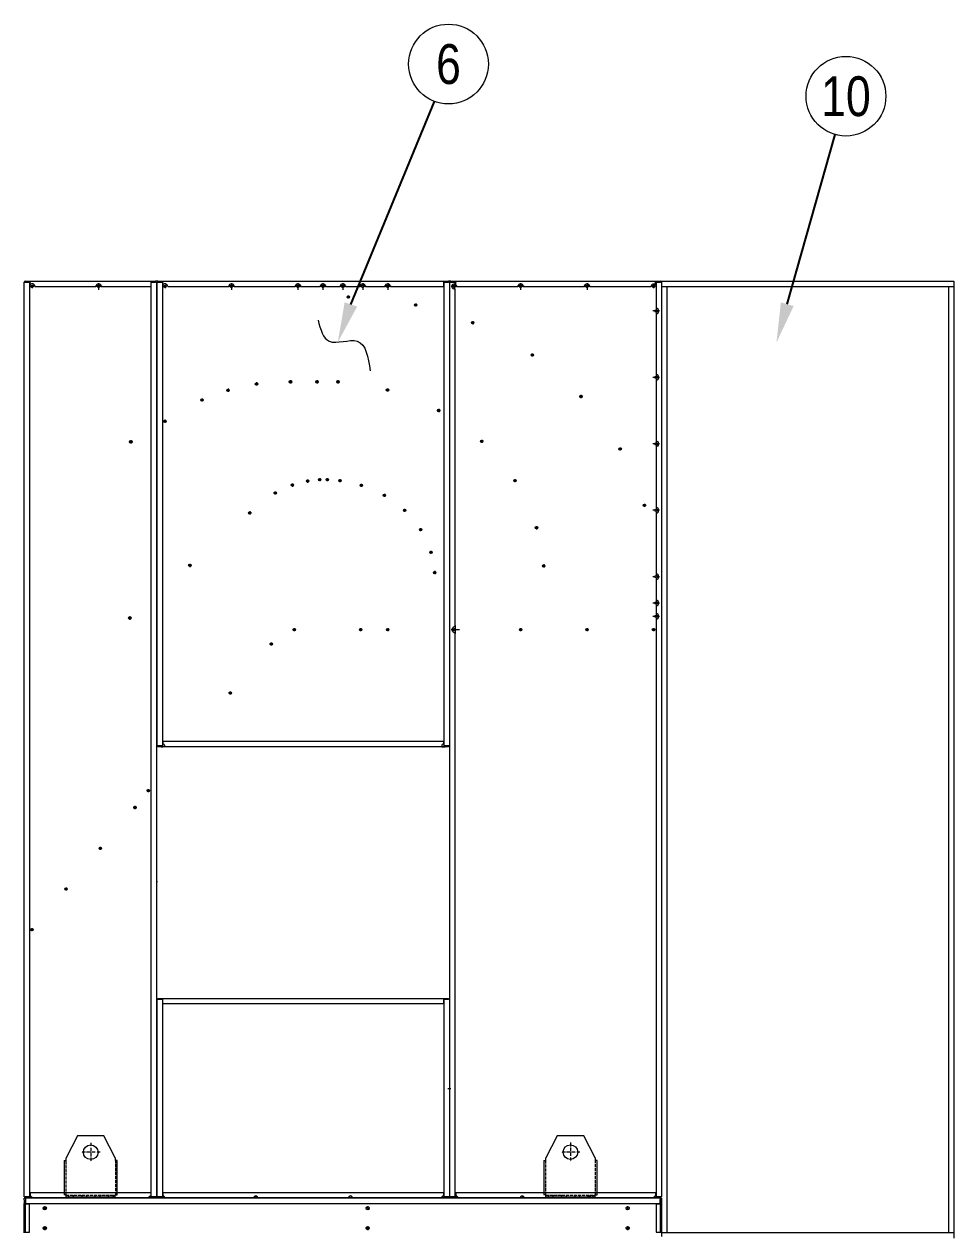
# Model space of a CAD drawing. Header units: millimetres. Extents: x -662642 to 33419, y -141169 to 23423.
# Drawn here: x 15105 to 18603, y 9129 to 13675 of the extents above; entities that cross this region are included whole.
import ezdxf
from ezdxf.enums import TextEntityAlignment as Align

# ---------------------------------------------------------------- set-up
doc = ezdxf.new("R2010")
doc.units = ezdxf.units.MM
doc.linetypes.add('DASHDOT', pattern=[18.5, 12, -3, 0.5, -3])
doc.linetypes.add('DASHED', pattern=[15, 12, -3])
doc.layers.add('냉각탑_dim', color=1, linetype='Continuous')
doc.layers.add('냉각탑_text', color=3, linetype='Continuous')
doc.styles.get("Standard").update_dxf_attribs({"font": 'arial.ttf'})

# ---------------------------------------------------------------- blocks, each defined once
blk = doc.blocks.new('457536')
at = {"color": 7, "lineweight": 5}
for p, q in [((114592.520962, 89152.297332), (114550.020962, 89069.297332)), ((114692.520962, 89152.297332), (114592.520962, 89152.297332)), ((114735.020962, 89069.297332), (114692.520962, 89152.297332)), ((114542.520962, 89059.297332), (114542.520962, 88929.797332)), ((114742.520962, 88929.797332), (114742.520962, 89059.297332)), ((114550.020962, 88922.297332), (114735.020962, 88922.297332))]:
    blk.add_line(p, q, dxfattribs=at)
at = {"color": 7, "linetype": 'DASHDOT', "lineweight": 5}
for p, q in [((114642.520962, 89126.047332), (114642.520962, 89054.547332)), ((114678.270962, 89090.297332), (114606.770962, 89090.297332))]:
    blk.add_line(p, q, dxfattribs=at)
at = {"color": 7, "lineweight": 5, "ltscale": 0.09375}
for p, q in [((114542.520962, 89059.297332), (114550.020962, 89059.297332)), ((114742.520962, 89059.297332), (114735.020962, 89059.297332)), ((114550.020962, 88929.797332), (114542.520962, 88929.797332)), ((114550.020962, 88922.297332), (114550.020962, 88929.797332)), ((114735.020962, 88929.797332), (114742.520962, 88929.797332)), ((114735.020962, 88922.297332), (114735.020962, 88929.797332))]:
    blk.add_line(p, q, dxfattribs=at)
at = {"color": 7, "linetype": 'DASHED', "lineweight": 5}
for p, q in [((114548.520962, 89059.297332), (114548.520962, 88929.797332)), ((114736.520962, 88929.797332), (114736.520962, 89059.297332)), ((114550.020962, 88928.297332), (114735.020962, 88928.297332))]:
    blk.add_line(p, q, dxfattribs=at)
at = {"color": 7, "lineweight": 5, "ltscale": 0.125}
for p, q in [((114550.020962, 89059.297332), (114550.020962, 89069.297332)), ((114735.020962, 89069.297332), (114735.020962, 89059.297332))]:
    blk.add_line(p, q, dxfattribs=at)
at = {"color": 7, "linetype": 'DASHED', "lineweight": 5, "ltscale": 0.075}
for p, q in [((114558.520962, 88928.297332), (114558.520962, 88922.297332)), ((114576.520962, 88928.297332), (114576.520962, 88922.297332)), ((114608.520962, 88928.297332), (114608.520962, 88922.297332)), ((114626.520962, 88928.297332), (114626.520962, 88922.297332)), ((114658.520962, 88928.297332), (114658.520962, 88922.297332)), ((114676.520962, 88928.297332), (114676.520962, 88922.297332)), ((114708.520962, 88928.297332), (114708.520962, 88922.297332)), ((114726.520962, 88928.297332), (114726.520962, 88922.297332))]:
    blk.add_line(p, q, dxfattribs=at)
at = {"color": 7, "lineweight": 5}
blk.add_circle((114642.520962, 89090.297332), 27.5, dxfattribs=at)
blk = doc.blocks.new('1')
at = {"color": 7, "lineweight": 20, "ltscale": 0.0875}
for p, q in [((15104.6, 12705), (15108.1, 12705)), ((15126.6, 12708.5), (15126.6, 12705)), ((15580.6, 12708.5), (15580.6, 12705)), ((15602.6, 12705), (15599.1, 12705)), ((15604.6, 12705), (15608.1, 12705)), ((15626.6, 12708.5), (15626.6, 12705)), ((16682.6, 12708.5), (16682.6, 12705)), ((16704.6, 12705), (16701.1, 12705)), ((16706.6, 12705), (16710.1, 12705)), ((16728.6, 12708.5), (16728.6, 12705)), ((17480.6, 12708.5), (17480.6, 12705)), ((17502.6, 12705), (17499.1, 12705)), ((15604.6, 10960), (15608.1, 10960)), ((16704.6, 10960), (16701.1, 10960)), ((15604.6, 10007), (15608.1, 10007)), ((15626.6, 10010.5), (15626.6, 10007)), ((16682.6, 10010.5), (16682.6, 10007)), ((16704.6, 10007), (16701.1, 10007)), ((15104.6, 9264), (15108.1, 9264)), ((15602.6, 9264), (15599.1, 9264)), ((15604.6, 9264), (15608.1, 9264)), ((16704.6, 9264), (16701.1, 9264)), ((16706.6, 9264), (16710.1, 9264)), ((17502.6, 9264), (17499.1, 9264))]:
    blk.add_line(p, q, dxfattribs=at)
at = {"color": 7, "lineweight": 20}
for p, q in [((15104.6, 9264), (15104.6, 12705)), ((15124.6, 12705), (15124.6, 9264)), ((15126.6, 12708.5), (15580.6, 12708.5)), ((15144.6, 12688.5), (15374.6, 12688.5)), ((15394.6, 12688.5), (15580.6, 12688.5)), ((15582.6, 9264), (15582.6, 12705)), ((15602.6, 12705), (15602.6, 9264)), ((15604.6, 10960), (15604.6, 12705)), ((15624.6, 12705), (15624.6, 10960)), ((15626.6, 12708.5), (16682.6, 12708.5)), ((15644.6, 12688.5), (15874.6, 12688.5)), ((15894.6, 12688.5), (16124.6, 12688.5)), ((16144.6, 12688.5), (16218.6, 12688.5)), ((16238.6, 12688.5), (16293.6, 12688.5)), ((16313.6, 12688.5), (16368.6, 12688.5)), ((16388.6, 12688.5), (16462.6, 12688.5)), ((16482.6, 12688.5), (16682.6, 12688.5)), ((16684.6, 10960), (16684.6, 12705)), ((16704.6, 12705), (16704.6, 10960)), ((16706.6, 9264), (16706.6, 12705)), ((16728.6, 12708.5), (17480.6, 12708.5)), ((16731.6, 12688.5), (16962.6, 12688.5)), ((16982.6, 12688.5), (17212.6, 12688.5)), ((17232.6, 12688.5), (17463.6, 12688.5)), ((17482.6, 12705), (17482.6, 12606.5)), ((17502.6, 12705), (17502.6, 9264)), ((17522.6, 12688.5), (17522.6, 9128.5)), ((16726.6, 11409.5), (16726.6, 12680.5)), ((17482.6, 12586.5), (17482.6, 12356.5)), ((17482.6, 12336.5), (17482.6, 12106.5)), ((17482.6, 12086.5), (17482.6, 11856.5)), ((17482.6, 11836.5), (17482.6, 11606.5)), ((17482.6, 11586.5), (17482.6, 11507.5)), ((17482.6, 11487.5), (17482.6, 11457.5)), ((17482.6, 11437.5), (17482.6, 9264)), ((16726.6, 9264), (16726.6, 11385.5)), ((16684.6, 10976.5), (15626.6, 10976.5)), ((16688.8, 10956.5), (15632.8, 10956.5)), ((15604.6, 9264), (15604.6, 10007)), ((15624.6, 10007), (15624.6, 9264)), ((15626.6, 10010.5), (16682.6, 10010.5)), ((16684.6, 9264), (16684.6, 10007)), ((16704.6, 10007), (16704.6, 9264)), ((16682.6, 9990.5), (15626.6, 9990.5)), ((15126.6, 9280.5), (15580.6, 9280.5)), ((15626.6, 9280.5), (16682.6, 9280.5)), ((16728.6, 9280.5), (17480.6, 9280.5)), ((15104.6, 9238.5), (17502.6, 9238.5)), ((15104.6, 9130.5), (15104.6, 9236.5)), ((15107.8, 9236.5), (15107.8, 9130.5)), ((17497.9, 9258.5), (15109.3, 9258.5)), ((15109.3, 9238.5), (17497.9, 9238.5)), ((15124.6, 9130.5), (15124.6, 9236.5)), ((15573.6, 9260.5), (15133.6, 9260.5)), ((16294.6, 9260.1), (15144.6, 9260.1)), ((15969.6, 9260.5), (15633.6, 9260.5)), ((16325.6, 9260.5), (15983.6, 9260.5)), ((17462.6, 9260.1), (16312.6, 9260.1)), ((16675.6, 9260.5), (16339.6, 9260.5)), ((16971.6, 9260.5), (16735.6, 9260.5)), ((17223.6, 9260.5), (16985.6, 9260.5)), ((17473.6, 9260.5), (17237.6, 9260.5)), ((17482.6, 9236.5), (17482.6, 9130.5)), ((17499.4, 9130.5), (17499.4, 9236.5)), ((17502.6, 9236.5), (17502.6, 9130.5)), ((17502.6, 9130.5), (17502.6, 9236.5))]:
    blk.add_line(p, q, dxfattribs=at)
at = {"color": 7, "lineweight": 20, "ltscale": 0.4625}
for p, q in [((15108.1, 12708.5), (15126.6, 12708.5)), ((15126.6, 12706.5), (15108.1, 12706.5)), ((15580.6, 12708.5), (15599.1, 12708.5)), ((15599.1, 12706.5), (15580.6, 12706.5)), ((15608.1, 12708.5), (15626.6, 12708.5)), ((15626.6, 12706.5), (15608.1, 12706.5)), ((16682.6, 12708.5), (16701.1, 12708.5)), ((16701.1, 12706.5), (16682.6, 12706.5)), ((16710.1, 12708.5), (16728.6, 12708.5)), ((16728.6, 12706.5), (16710.1, 12706.5)), ((17480.6, 12708.5), (17499.1, 12708.5)), ((17499.1, 12706.5), (17480.6, 12706.5)), ((15608.1, 10010.5), (15626.6, 10010.5)), ((15626.6, 10008.5), (15608.1, 10008.5)), ((16682.6, 10010.5), (16701.1, 10010.5)), ((16701.1, 10008.5), (16682.6, 10008.5))]:
    blk.add_line(p, q, dxfattribs=at)
at = {"color": 7, "lineweight": 20, "ltscale": 0.05}
for p, q in [((15108.1, 12708.5), (15108.1, 12706.5)), ((15599.1, 12708.5), (15599.1, 12706.5)), ((15608.1, 12708.5), (15608.1, 12706.5)), ((16701.1, 12708.5), (16701.1, 12706.5)), ((16710.1, 12708.5), (16710.1, 12706.5)), ((17499.1, 12708.5), (17499.1, 12706.5)), ((15604.6, 12668.5), (15602.6, 12668.5)), ((15604.6, 12668.5), (15602.6, 12668.5)), ((16706.6, 12668.5), (16704.6, 12668.5)), ((16706.6, 12668.5), (16704.6, 12668.5)), ((16704.6, 11450.5), (16706.6, 11450.5)), ((16706.6, 11422.5), (16704.6, 11422.5)), ((16706.6, 11420.5), (16704.6, 11420.5)), ((16706.6, 11418.5), (16704.6, 11418.5)), ((16706.6, 11376.5), (16704.6, 11376.5)), ((16704.6, 11298.9), (16706.6, 11298.9)), ((16704.6, 11296.9), (16706.6, 11296.9)), ((16706.6, 11294.9), (16704.6, 11294.9)), ((16706.6, 11293.3), (16704.6, 11293.3)), ((15608.1, 10956.5), (15608.1, 10958.5)), ((15620.4, 10956.5), (15620.4, 10958.5)), ((15632.8, 10956.5), (15632.8, 10958.5)), ((16676.4, 10956.5), (16676.4, 10958.5)), ((16688.8, 10956.5), (16688.8, 10958.5)), ((16701.1, 10956.5), (16701.1, 10958.5)), ((15608.1, 10010.5), (15608.1, 10008.5)), ((16701.1, 10010.5), (16701.1, 10008.5)), ((15604.6, 9585.5), (15602.6, 9585.5)), ((15604.6, 9585.5), (15602.6, 9585.5)), ((15602.6, 9565.5), (15604.6, 9565.5)), ((15602.6, 9565.1), (15604.6, 9565.1)), ((16706.6, 9585.5), (16704.6, 9585.5)), ((16706.6, 9585.5), (16704.6, 9585.5)), ((16704.6, 9565.5), (16706.6, 9565.5)), ((16704.6, 9565.5), (16706.6, 9565.5)), ((16704.6, 9565.1), (16706.6, 9565.1)), ((15604.6, 9455.5), (15602.6, 9455.5)), ((15604.6, 9455.5), (15602.6, 9455.5)), ((15604.6, 9455.1), (15602.6, 9455.1)), ((15602.6, 9435.1), (15604.6, 9435.1)), ((16706.6, 9455.5), (16704.6, 9455.5)), ((16706.6, 9455.5), (16704.6, 9455.5)), ((16706.6, 9455.1), (16704.6, 9455.1)), ((16704.6, 9435.1), (16706.6, 9435.1)), ((15104.6, 9236.5), (15104.6, 9238.5)), ((15107.8, 9236.5), (15107.8, 9238.5)), ((15107.8, 9236.5), (15107.8, 9238.5)), ((15108.1, 9260.5), (15108.1, 9262.5)), ((15119.6, 9260.5), (15119.6, 9262.5)), ((15587.6, 9260.5), (15587.6, 9262.5)), ((15599.1, 9260.5), (15599.1, 9262.5)), ((15608.1, 9260.5), (15608.1, 9262.5)), ((15619.6, 9260.5), (15619.6, 9262.5)), ((16689.6, 9260.5), (16689.6, 9262.5)), ((16701.1, 9260.5), (16701.1, 9262.5)), ((16710.1, 9260.5), (16710.1, 9262.5)), ((16721.6, 9260.5), (16721.6, 9262.5)), ((17487.6, 9260.5), (17487.6, 9262.5)), ((17499.1, 9260.5), (17499.1, 9262.5)), ((17499.4, 9238.5), (17499.4, 9236.5)), ((17502.6, 9236.5), (17502.6, 9238.5)), ((15104.6, 9128.5), (15104.6, 9130.5)), ((15107.8, 9128.5), (15107.8, 9130.5)), ((15107.8, 9128.5), (15107.8, 9130.5)), ((17499.4, 9130.5), (17499.4, 9128.5)), ((17502.6, 9128.5), (17502.6, 9130.5))]:
    blk.add_line(p, q, dxfattribs=at)
at = {"color": 7, "lineweight": 20, "ltscale": 0.0375}
for p, q in [((15108.1, 12706.5), (15108.1, 12705)), ((15599.1, 12706.5), (15599.1, 12705)), ((15608.1, 12705), (15608.1, 12706.5)), ((16701.1, 12705), (16701.1, 12706.5)), ((16710.1, 12706.5), (16710.1, 12705)), ((17499.1, 12706.5), (17499.1, 12705)), ((15608.1, 10960), (15608.1, 10958.5)), ((16701.1, 10960), (16701.1, 10958.5)), ((15608.1, 10008.5), (15608.1, 10007)), ((16701.1, 10008.5), (16701.1, 10007)), ((15107.8, 9236.5), (15109.3, 9236.5)), ((15108.1, 9262.5), (15108.1, 9264)), ((15599.1, 9262.5), (15599.1, 9264)), ((15608.1, 9262.5), (15608.1, 9264)), ((16701.1, 9262.5), (16701.1, 9264)), ((16710.1, 9262.5), (16710.1, 9264)), ((17499.4, 9236.5), (17497.9, 9236.5)), ((17499.1, 9262.5), (17499.1, 9264))]:
    blk.add_line(p, q, dxfattribs=at)
at = {"color": 7, "lineweight": 20, "ltscale": 0.4125}
for p, q in [((15108.1, 12705), (15124.6, 12705)), ((15580.6, 12705), (15580.6, 12688.5)), ((15582.6, 12705), (15599.1, 12705)), ((15608.1, 12705), (15624.6, 12705)), ((16682.6, 12705), (16682.6, 12688.5)), ((16684.6, 12705), (16701.1, 12705)), ((16710.1, 12705), (16726.6, 12705)), ((17482.6, 12705), (17499.1, 12705)), ((15624.6, 10960), (15608.1, 10960)), ((16701.1, 10960), (16684.6, 10960)), ((15608.1, 10007), (15624.6, 10007)), ((15626.6, 9990.5), (15626.6, 10007)), ((16682.6, 10007), (16682.6, 9990.5)), ((16684.6, 10007), (16701.1, 10007)), ((15124.6, 9264), (15108.1, 9264)), ((15599.1, 9264), (15582.6, 9264)), ((15624.6, 9264), (15608.1, 9264)), ((16701.1, 9264), (16684.6, 9264)), ((16726.6, 9264), (16710.1, 9264)), ((17499.1, 9264), (17482.6, 9264))]:
    blk.add_line(p, q, dxfattribs=at)
at = {"color": 7, "lineweight": 20, "ltscale": 0.2625}
for p, q in [((15126.6, 12694.5), (15126.6, 12705)), ((15626.6, 12694.5), (15626.6, 12705))]:
    blk.add_line(p, q, dxfattribs=at)
at = {"color": 7, "linetype": 'DASHDOT', "lineweight": 20, "ltscale": 0.2925}
for p, q in [((15140.4, 12688.5), (15128.7, 12688.5)), ((15640.4, 12688.5), (15628.7, 12688.5)), ((15984.6, 12322.1), (15972.9, 12322.1)), ((16112.4, 12329.8), (16100.7, 12329.8)), ((15877.7, 12298.3), (15866, 12298.3)), ((15779.8, 12261.2), (15768.1, 12261.2)), ((15640.2, 12181.7), (15628.5, 12181.7)), ((16119.4, 11941.3), (16107.7, 11941.3)), ((16177.1, 11956.3), (16165.4, 11956.3)), ((15959.4, 11836.8), (15947.7, 11836.8)), ((15733.8, 11639), (15722.1, 11639)), ((16126.4, 11397.5), (16114.7, 11397.5)), ((16039.9, 11343.5), (16028.2, 11343.5)), ((15885.6, 11159.6), (15873.9, 11159.6)), ((15577.1, 10791.9), (15565.4, 10791.9)), ((15527.2, 10728.5), (15515.5, 10728.5)), ((15396.6, 10575.2), (15384.9, 10575.2)), ((15268.1, 10422), (15256.4, 10422)), ((15139.5, 10268.8), (15127.8, 10268.8)), ((16704.4, 9675.5), (16704.4, 9663.8))]:
    blk.add_line(p, q, dxfattribs=at)
at = {"color": 7, "linetype": 'DASHDOT', "lineweight": 20, "ltscale": 0.292505}
for p, q in [((15134.6, 12694.4), (15134.6, 12682.7)), ((15634.6, 12694.4), (15634.6, 12682.7)), ((17472.6, 12694.4), (17472.6, 12682.7)), ((16324, 12654.4), (16324, 12642.7)), ((16664.4, 12227.8), (16664.4, 12216.1)), ((16826.4, 12112.2), (16826.4, 12100.5)), ((17347, 12082.9), (17347, 12071.2)), ((16372.9, 11946.6), (16372.9, 11934.9)), ((17059.7, 11643.4), (17059.7, 11631.7)), ((16649.3, 11618.4), (16649.3, 11606.7)), ((16120.6, 11403.4), (16120.6, 11391.7)), ((16370.6, 11403.4), (16370.6, 11391.7)), ((16472.6, 11403.4), (16472.6, 11391.7)), ((16722.6, 11403.4), (16722.6, 11391.7)), ((16972.6, 11403.4), (16972.6, 11391.7)), ((17222.6, 11403.4), (17222.6, 11391.7)), ((17472.6, 11403.4), (17472.6, 11391.7)), ((16034.1, 11349.4), (16034.1, 11337.7))]:
    blk.add_line(p, q, dxfattribs=at)
at = {"color": 7, "linetype": 'DASHDOT', "lineweight": 20}
for p, q in [((15397.6, 12688.5), (15371.6, 12688.5)), ((15384.6, 12701.5), (15384.6, 12675.5)), ((15897.6, 12688.5), (15871.6, 12688.5)), ((15884.6, 12701.5), (15884.6, 12675.5)), ((16147.6, 12688.5), (16121.6, 12688.5)), ((16134.6, 12701.5), (16134.6, 12675.5)), ((16241.6, 12688.5), (16215.6, 12688.5)), ((16228.6, 12701.5), (16228.6, 12675.5)), ((16316.6, 12688.5), (16290.6, 12688.5)), ((16303.6, 12701.5), (16303.6, 12675.5)), ((16391.6, 12688.5), (16365.6, 12688.5)), ((16378.6, 12701.5), (16378.6, 12675.5)), ((16485.6, 12688.5), (16459.6, 12688.5)), ((16472.6, 12701.5), (16472.6, 12675.5)), ((16734.3, 12688.5), (16710.9, 12688.5)), ((16722.6, 12700.2), (16722.6, 12676.8)), ((16985.6, 12688.5), (16959.6, 12688.5)), ((16972.6, 12701.5), (16972.6, 12675.5)), ((17235.6, 12688.5), (17209.6, 12688.5)), ((17222.6, 12701.5), (17222.6, 12675.5)), ((17495.6, 12596.5), (17469.6, 12596.5)), ((17482.6, 12609.5), (17482.6, 12583.5)), ((17495.6, 12346.5), (17469.6, 12346.5)), ((17482.6, 12359.5), (17482.6, 12333.5)), ((17495.6, 12096.5), (17469.6, 12096.5)), ((17482.6, 12109.5), (17482.6, 12083.5)), ((17495.6, 11846.5), (17469.6, 11846.5)), ((17482.6, 11859.5), (17482.6, 11833.5)), ((17495.6, 11596.5), (17469.6, 11596.5)), ((17482.6, 11609.5), (17482.6, 11583.5)), ((17482.6, 11510.5), (17482.6, 11484.5)), ((17495.6, 11497.5), (17469.6, 11497.5)), ((17482.6, 11460.5), (17482.6, 11434.5)), ((16726.6, 11413.1), (16726.6, 11381.9)), ((17495.6, 11447.5), (17469.6, 11447.5)), ((16742.2, 11397.5), (16711, 11397.5))]:
    blk.add_line(p, q, dxfattribs=at)
at = {"color": 7, "lineweight": 20, "ltscale": 0.224999}
for p, q in [((15608.1, 12708.5), (15599.1, 12708.5)), ((16710.1, 12708.5), (16701.1, 12708.5))]:
    blk.add_line(p, q, dxfattribs=at)
at = {"color": 7, "lineweight": 20, "ltscale": 0.13954}
blk.add_line((16137.4, 12687.4), (16131.8, 12687.4), dxfattribs=at)
at = {"color": 7, "lineweight": 20, "ltscale": 0.065314}
blk.add_line((16135.9, 12685.8), (16133.3, 12685.8), dxfattribs=at)
at = {"color": 7, "lineweight": 20, "ltscale": 0.074833}
blk.add_line((16301, 12687), (16301, 12690), dxfattribs=at)
at = {"color": 7, "lineweight": 20, "ltscale": 0.210944}
blk.add_line((16726.6, 12696.6), (16726.6, 12705), dxfattribs=at)
at = {"color": 7, "lineweight": 20, "ltscale": 0.244795}
blk.add_line((16728.6, 12695.2), (16728.6, 12705), dxfattribs=at)
at = {"color": 7, "linetype": 'DASHDOT', "lineweight": 20, "ltscale": 0.292499}
for p, q in [((17478.4, 12688.5), (17466.7, 12688.5)), ((16583.6, 12618.7), (16571.9, 12618.7)), ((16577.7, 12624.5), (16577.7, 12612.8)), ((16798.2, 12551.9), (16786.5, 12551.9)), ((16792.4, 12557.8), (16792.4, 12546.1)), ((17022.3, 12430.9), (17010.6, 12430.9)), ((17016.4, 12436.7), (17016.4, 12425)), ((15978.8, 12328), (15978.8, 12316.3)), ((16106.6, 12335.7), (16106.6, 12324)), ((16212.4, 12329.8), (16200.7, 12329.8)), ((16206.6, 12335.7), (16206.6, 12324)), ((16290.9, 12329.8), (16279.2, 12329.8)), ((16285.1, 12335.7), (16285.1, 12324)), ((15871.8, 12304.2), (15871.8, 12292.5)), ((16477.5, 12299), (16465.8, 12299)), ((16471.7, 12304.9), (16471.7, 12293.2)), ((17199.7, 12280.5), (17199.7, 12268.8)), ((15773.9, 12267), (15773.9, 12255.3)), ((17205.6, 12274.6), (17193.9, 12274.6)), ((15634.3, 12187.5), (15634.3, 12175.8)), ((16670.3, 12222), (16658.6, 12222)), ((17352.9, 12077), (17341.2, 12077)), ((16171.2, 11962.1), (16171.2, 11950.4)), ((16222.4, 11961.8), (16210.7, 11961.8)), ((16216.6, 11967.7), (16216.6, 11956)), ((16250.9, 11961.8), (16239.2, 11961.8)), ((16245.1, 11967.7), (16245.1, 11956)), ((16292.9, 11964.2), (16292.9, 11952.5)), ((16951.3, 11963.7), (16951.3, 11952)), ((16049.1, 11917.4), (16049.1, 11905.7)), ((16113.6, 11947.1), (16113.6, 11935.4)), ((16957.2, 11957.8), (16945.5, 11957.8)), ((16054.9, 11911.6), (16043.2, 11911.6)), ((16460.1, 11908.7), (16460.1, 11897)), ((17438.5, 11870.7), (17438.5, 11859)), ((15953.5, 11842.7), (15953.5, 11831)), ((16536.1, 11852.1), (16536.1, 11840.4)), ((17444.4, 11864.9), (17432.7, 11864.9)), ((16596.1, 11779.4), (16596.1, 11767.7)), ((17038.2, 11780.8), (17026.5, 11780.8)), ((17032.3, 11786.6), (17032.3, 11774.9)), ((16640.9, 11688.4), (16629.2, 11688.4)), ((16635.1, 11694.2), (16635.1, 11682.5)), ((15728, 11644.9), (15728, 11633.2)), ((16655.1, 11612.5), (16643.4, 11612.5)), ((17065.5, 11637.5), (17053.8, 11637.5)), ((16376.4, 11397.5), (16364.7, 11397.5)), ((16478.4, 11397.5), (16466.7, 11397.5)), ((16728.4, 11397.5), (16716.7, 11397.5)), ((16978.4, 11397.5), (16966.7, 11397.5)), ((17228.4, 11397.5), (17216.7, 11397.5)), ((17478.4, 11397.5), (17466.7, 11397.5)), ((15879.8, 11165.5), (15879.8, 11153.8)), ((15571.3, 10797.8), (15571.3, 10786.1)), ((15521.4, 10734.4), (15521.4, 10722.7)), ((15262.3, 10427.9), (15262.3, 10416.2)), ((16710.2, 9669.6), (16698.5, 9669.6))]:
    blk.add_line(p, q, dxfattribs=at)
at = {"color": 7, "lineweight": 20, "ltscale": 0.309422}
blk.add_line((17480.6, 12692.7), (17480.6, 12705), dxfattribs=at)
at = {"lineweight": 20}
for p, q in [((17499.1, 12708.5), (18602.6, 12708.5)), ((17502.6, 12705), (17502.6, 12708.5)), ((17502.6, 12688.5), (18602.6, 12688.5)), ((18582.6, 12688.5), (18582.6, 9128.5)), ((18602.6, 12708.5), (18602.6, 9108.5)), ((18602.6, 9128.5), (17502.6, 9128.5))]:
    blk.add_line(p, q, dxfattribs=at)
at = {"color": 7, "linetype": 'DASHDOT', "lineweight": 20, "ltscale": 0.292502}
for p, q in [((16329.8, 12648.5), (16318.1, 12648.5)), ((16832.3, 12106.3), (16820.6, 12106.3)), ((16298.8, 11958.3), (16287.1, 11958.3)), ((16378.8, 11940.8), (16367.1, 11940.8)), ((16466, 11902.8), (16454.3, 11902.8)), ((16541.9, 11846.2), (16530.2, 11846.2)), ((16601.9, 11773.6), (16590.2, 11773.6)), ((15390.8, 10581.1), (15390.8, 10569.4)), ((15133.7, 10274.7), (15133.7, 10263))]:
    blk.add_line(p, q, dxfattribs=at)
at = {"color": 7, "lineweight": 20, "ltscale": 0.05367}
for p, q in [((16704.6, 12607.6), (16706.6, 12606.8)), ((16706.6, 12563.9), (16704.6, 12564.7))]:
    blk.add_line(p, q, dxfattribs=at)
at = {"color": 7, "lineweight": 20, "ltscale": 0.058406}
for p, q in [((15602.6, 12185.8), (15604.6, 12187.1)), ((15604.6, 12140.3), (15602.6, 12139.1)), ((15604.6, 12140.3), (15602.6, 12139.1))]:
    blk.add_line(p, q, dxfattribs=at)
at = {"color": 7, "lineweight": 20, "ltscale": 0.057149}
for p, q in [((16704.6, 12222.6), (16706.6, 12221.5)), ((16706.6, 12175.8), (16704.6, 12176.9))]:
    blk.add_line(p, q, dxfattribs=at)
at = {"color": 7, "linetype": 'DASHDOT', "lineweight": 20, "ltscale": 0.325}
for p, q in [((15512.4, 12104.1), (15499.4, 12104.1)), ((15505.9, 12110.6), (15505.9, 12097.6)), ((15508.9, 11441.2), (15495.9, 11441.2)), ((15502.4, 11447.7), (15502.4, 11434.7))]:
    blk.add_line(p, q, dxfattribs=at)
at = {"color": 7, "lineweight": 20, "ltscale": 0.066501}
for p, q in [((15604.6, 11557.4), (15602.6, 11555.7)), ((15604.6, 11504.2), (15602.6, 11502.5)), ((15604.6, 11504.2), (15602.6, 11502.5))]:
    blk.add_line(p, q, dxfattribs=at)
at = {"color": 7, "linetype": 'DASHDOT', "lineweight": 20, "ltscale": 0.195}
for p, q in [((16038, 11343.5), (16030.2, 11343.5)), ((15883.7, 11159.6), (15875.9, 11159.6)), ((15575.2, 10791.9), (15567.4, 10791.9)), ((15523.2, 10728.5), (15515.4, 10728.5)), ((15394.7, 10575.3), (15386.9, 10575.3)), ((15266.1, 10422.1), (15258.3, 10422.1)), ((15137.6, 10268.9), (15129.8, 10268.9))]:
    blk.add_line(p, q, dxfattribs=at)
at = {"color": 7, "linetype": 'DASHDOT', "lineweight": 20, "ltscale": 0.195001}
for p, q in [((16034.1, 11347.4), (16034.1, 11339.6)), ((15879.8, 11163.5), (15879.8, 11155.7)), ((15571.3, 10795.8), (15571.3, 10788)), ((15262.2, 10426), (15262.2, 10418.2)), ((15133.7, 10272.8), (15133.7, 10265))]:
    blk.add_line(p, q, dxfattribs=at)
at = {"color": 7, "lineweight": 20, "ltscale": 0.307899}
for p, q in [((15608.1, 10958.5), (15620.4, 10958.5)), ((16688.8, 10958.5), (16701.1, 10958.5)), ((15620.4, 10956.5), (15608.1, 10956.5)), ((16701.1, 10956.5), (16688.8, 10956.5))]:
    blk.add_line(p, q, dxfattribs=at)
at = {"color": 7, "lineweight": 20, "ltscale": 0.154601}
for p, q in [((15620.4, 10958.5), (15632.8, 10958.5)), ((16676.4, 10958.5), (16682.6, 10958.5)), ((16682.6, 10958.5), (16688.8, 10958.5)), ((15620.4, 10956.5), (15626.6, 10956.5)), ((15632.8, 10956.5), (15626.6, 10956.5)), ((16676.4, 10956.5), (16682.6, 10956.5)), ((16682.6, 10956.5), (16688.8, 10956.5))]:
    blk.add_line(p, q, dxfattribs=at)
at = {"color": 7, "lineweight": 20, "ltscale": 0.2375}
for p, q in [((15626.6, 10976.5), (15626.6, 10967)), ((16682.6, 10976.5), (16682.6, 10967))]:
    blk.add_line(p, q, dxfattribs=at)
at = {"color": 7, "linetype": 'DASHDOT', "lineweight": 20, "ltscale": 0.194998}
for p, q in [((15519.3, 10732.4), (15519.3, 10724.6)), ((15390.8, 10579.2), (15390.8, 10571.4))]:
    blk.add_line(p, q, dxfattribs=at)
at = {"color": 7, "lineweight": 20, "ltscale": 0.050782}
blk.add_line((15605.6, 10448.6), (15606, 10450.6), dxfattribs=at)
at = {"color": 7, "lineweight": 20, "ltscale": 0.319497}
for p, q in [((15126.6, 9280.5), (15126.6, 9267.8)), ((15580.6, 9280.5), (15580.6, 9267.8)), ((15626.6, 9280.5), (15626.6, 9267.8)), ((16682.6, 9280.5), (16682.6, 9267.8)), ((16728.6, 9280.5), (16728.6, 9267.8)), ((17480.6, 9280.5), (17480.6, 9267.8))]:
    blk.add_line(p, q, dxfattribs=at)
at = {"color": 7, "lineweight": 20, "ltscale": 0.1175}
for p, q in [((15109.3, 9258.5), (15104.6, 9258.5)), ((15109.3, 9258.5), (15109.3, 9253.8)), ((17502.6, 9258.5), (17497.9, 9258.5)), ((17497.9, 9258.5), (17497.9, 9253.8)), ((15104.6, 9130.5), (15109.3, 9130.5)), ((17502.6, 9130.5), (17497.9, 9130.5))]:
    blk.add_line(p, q, dxfattribs=at)
at = {"color": 7, "lineweight": 20, "ltscale": 0.16}
for p, q in [((15104.6, 9252.1), (15104.6, 9258.5)), ((17502.6, 9258.5), (17502.6, 9252.1))]:
    blk.add_line(p, q, dxfattribs=at)
at = {"color": 7, "lineweight": 20, "ltscale": 0.34}
for p, q in [((15104.6, 9252.1), (15104.6, 9238.5)), ((17502.6, 9238.5), (17502.6, 9252.1))]:
    blk.add_line(p, q, dxfattribs=at)
at = {"color": 7, "lineweight": 20, "ltscale": 0.08}
for p, q in [((15104.6, 9236.5), (15107.8, 9236.5)), ((17499.4, 9236.5), (17502.6, 9236.5)), ((15107.8, 9130.5), (15104.6, 9130.5)), ((17502.6, 9130.5), (17499.4, 9130.5))]:
    blk.add_line(p, q, dxfattribs=at)
at = {"color": 7, "lineweight": 20, "ltscale": 0.2875}
for p, q in [((15108.1, 9262.5), (15119.6, 9262.5)), ((15119.6, 9260.5), (15108.1, 9260.5)), ((15587.6, 9262.5), (15599.1, 9262.5)), ((15599.1, 9260.5), (15587.6, 9260.5)), ((15608.1, 9262.5), (15619.6, 9262.5)), ((15619.6, 9260.5), (15608.1, 9260.5)), ((16689.6, 9262.5), (16701.1, 9262.5)), ((16701.1, 9260.5), (16689.6, 9260.5)), ((16710.1, 9262.5), (16721.6, 9262.5)), ((16721.6, 9260.5), (16710.1, 9260.5)), ((17487.6, 9262.5), (17499.1, 9262.5)), ((17499.1, 9260.5), (17487.6, 9260.5))]:
    blk.add_line(p, q, dxfattribs=at)
at = {"color": 7, "lineweight": 20, "ltscale": 0.3825}
for p, q in [((15109.3, 9253.8), (15109.3, 9238.5)), ((15124.6, 9236.5), (15109.3, 9236.5)), ((17497.9, 9236.5), (17482.6, 9236.5)), ((17497.9, 9238.5), (17497.9, 9253.8)), ((15109.3, 9130.5), (15124.6, 9130.5)), ((17482.6, 9130.5), (17497.9, 9130.5))]:
    blk.add_line(p, q, dxfattribs=at)
at = {"color": 7, "lineweight": 20, "ltscale": 0.175}
for p, q in [((15119.6, 9262.5), (15126.6, 9262.5)), ((15119.6, 9260.5), (15126.6, 9260.5)), ((15133.6, 9260.5), (15126.6, 9260.5)), ((15573.6, 9260.5), (15580.6, 9260.5)), ((15580.6, 9262.5), (15587.6, 9262.5)), ((15580.6, 9260.5), (15587.6, 9260.5)), ((15619.6, 9262.5), (15626.6, 9262.5)), ((15619.6, 9260.5), (15626.6, 9260.5)), ((15633.6, 9260.5), (15626.6, 9260.5)), ((15983.6, 9260.5), (15969.6, 9260.5)), ((16325.6, 9260.5), (16332.6, 9260.5)), ((16332.6, 9260.5), (16339.6, 9260.5)), ((16675.6, 9260.5), (16682.6, 9260.5)), ((16682.6, 9262.5), (16689.6, 9262.5)), ((16682.6, 9260.5), (16689.6, 9260.5)), ((16721.6, 9262.5), (16728.6, 9262.5)), ((16721.6, 9260.5), (16728.6, 9260.5)), ((16735.6, 9260.5), (16728.6, 9260.5)), ((16971.6, 9260.5), (16978.6, 9260.5)), ((16985.6, 9260.5), (16978.6, 9260.5)), ((17223.6, 9260.5), (17237.6, 9260.5)), ((17473.6, 9260.5), (17487.6, 9260.5)), ((17480.6, 9262.5), (17487.6, 9262.5))]:
    blk.add_line(p, q, dxfattribs=at)
at = {"color": 7, "lineweight": 20, "ltscale": 0.164795}
for p, q in [((15133.2, 9262.5), (15126.6, 9262.5)), ((15574, 9262.5), (15580.6, 9262.5)), ((15633.2, 9262.5), (15626.6, 9262.5)), ((15976.6, 9262.5), (15970, 9262.5)), ((15983.2, 9262.5), (15976.6, 9262.5)), ((16326, 9262.5), (16332.6, 9262.5)), ((16332.6, 9262.5), (16339.2, 9262.5)), ((16676, 9262.5), (16682.6, 9262.5)), ((16735.2, 9262.5), (16728.6, 9262.5)), ((16972, 9262.5), (16978.6, 9262.5)), ((16985.2, 9262.5), (16978.6, 9262.5)), ((17224, 9262.5), (17230.6, 9262.5)), ((17230.6, 9262.5), (17237.2, 9262.5)), ((17474, 9262.5), (17480.6, 9262.5))]:
    blk.add_line(p, q, dxfattribs=at)
at = {"color": 7, "lineweight": 20, "ltscale": 0.04}
for p, q in [((15144.6, 9258.5), (15144.6, 9260.1)), ((16294.6, 9258.5), (16294.6, 9260.1)), ((16312.6, 9258.5), (16312.6, 9260.1)), ((17462.6, 9258.5), (17462.6, 9260.1))]:
    blk.add_line(p, q, dxfattribs=at)
at = {"color": 7, "lineweight": 20, "ltscale": 0.45}
blk.add_line((16294.6, 9260.1), (16312.6, 9260.1), dxfattribs=at)
at = {"color": 7, "lineweight": 20, "ltscale": 0.010005}
for p, q in [((17367.6, 9260.1), (17367.6, 9260.5)), ((17418.1, 9260.1), (17418.1, 9260.5)), ((17432.1, 9260.1), (17432.1, 9260.5))]:
    blk.add_line(p, q, dxfattribs=at)
at = {"color": 7, "lineweight": 20, "ltscale": 0.250004}
blk.add_line((17472.6, 9260.1), (17462.6, 9260.1), dxfattribs=at)
at = {"color": 7, "lineweight": 20, "ltscale": 0.25}
blk.add_line((17482.6, 9260.1), (17472.6, 9260.1), dxfattribs=at)
at = {"color": 7, "lineweight": 20, "ltscale": 0.01}
blk.add_line((17482.6, 9260.1), (17482.6, 9260.5), dxfattribs=at)
at = {"color": 7, "lineweight": 20, "ltscale": 0.39}
for p, q in [((17502.6, 9252.1), (17502.6, 9236.5)), ((17502.6, 9130.5), (17502.6, 9114.9))]:
    blk.add_line(p, q, dxfattribs=at)
at = {"color": 7, "lineweight": 20, "ltscale": 0.000462809}
blk.add_line((17502.6, 9249), (17502.6, 9249), dxfattribs=at)
at = {"color": 7, "linetype": 'DASHDOT', "lineweight": 20, "ltscale": 0.39}
for p, q in [((15189.9, 9221), (15174.3, 9221)), ((15182.1, 9228.8), (15182.1, 9213.2)), ((16397.1, 9228.8), (16397.1, 9213.2)), ((17375.1, 9228.8), (17375.1, 9213.2)), ((15189.9, 9146), (15174.3, 9146)), ((15182.1, 9153.8), (15182.1, 9138.2)), ((16397.1, 9153.8), (16397.1, 9138.2)), ((17375.1, 9153.8), (17375.1, 9138.2))]:
    blk.add_line(p, q, dxfattribs=at)
at = {"color": 7, "linetype": 'DASHDOT', "lineweight": 20, "ltscale": 0.389999}
for p, q in [((16404.9, 9221), (16389.3, 9221)), ((16404.9, 9146), (16389.3, 9146))]:
    blk.add_line(p, q, dxfattribs=at)
at = {"color": 7, "linetype": 'DASHDOT', "lineweight": 20, "ltscale": 0.389996}
for p, q in [((17382.9, 9221), (17367.3, 9221)), ((17382.9, 9146), (17367.3, 9146))]:
    blk.add_line(p, q, dxfattribs=at)
at = {"color": 7, "lineweight": 20}
for centre, radius in [((15134.6, 12688.5), 4.5), ((15134.6, 12688.5), 3), ((15384.6, 12688.5), 4.5), ((15384.6, 12688.5), 3), ((15634.6, 12688.5), 4.5), ((15634.6, 12688.5), 3), ((15884.6, 12688.5), 4.5), ((15884.6, 12688.5), 3), ((16134.6, 12688.5), 4.5), ((16134.6, 12688.5), 3), ((16228.6, 12688.5), 4.5), ((16228.6, 12688.5), 3), ((16303.6, 12688.5), 4.5), ((16303.6, 12688.5), 3), ((16378.6, 12688.5), 4.5), ((16378.6, 12688.5), 3.3), ((16472.6, 12688.5), 4.5), ((16472.6, 12688.5), 3), ((16722.6, 12688.5), 4.5), ((16722.6, 12688.5), 3), ((16972.6, 12688.5), 4.5), ((16972.6, 12688.5), 3), ((17222.6, 12688.5), 4.5), ((17222.6, 12688.5), 3), ((17472.6, 12688.5), 4.5), ((17472.6, 12688.5), 3), ((16324, 12648.5), 4.5), ((16324, 12648.5), 3), ((16577.7, 12618.7), 4.5), ((16577.7, 12618.7), 3), ((17482.6, 12596.5), 4.5), ((17482.6, 12596.5), 3), ((16792.4, 12551.9), 4.5), ((16792.4, 12551.9), 3), ((17016.4, 12430.9), 4.5), ((17016.4, 12430.9), 3), ((15978.8, 12322.1), 4.5), ((15978.8, 12322.1), 3), ((16106.6, 12329.8), 4.5), ((16106.6, 12329.8), 3), ((16206.6, 12329.8), 4.5), ((16206.6, 12329.8), 3), ((16285.1, 12329.8), 4.5), ((16285.1, 12329.8), 3), ((17482.6, 12346.5), 4.5), ((17482.6, 12346.5), 3), ((15871.8, 12298.3), 4.5), ((15871.8, 12298.3), 3), ((16471.7, 12299), 4.5), ((16471.7, 12299), 3), ((17199.7, 12274.6), 4.5), ((17199.7, 12274.6), 3), ((15773.9, 12261.2), 4.5), ((15773.9, 12261.2), 3), ((15634.3, 12181.7), 4.5), ((16664.4, 12222), 4.5), ((16664.4, 12222), 3), ((15634.3, 12181.7), 3), ((15505.9, 12104.1), 5), ((15505.9, 12104.1), 3), ((16826.4, 12106.3), 4.5), ((16826.4, 12106.3), 3), ((17482.6, 12096.5), 4.5), ((17482.6, 12096.5), 3), ((17347, 12077), 4.5), ((17347, 12077), 3), ((16171.2, 11956.3), 4.5), ((16171.2, 11956.3), 3), ((16216.6, 11961.8), 4.5), ((16216.6, 11961.8), 3), ((16245.1, 11961.8), 4.5), ((16245.1, 11961.8), 3), ((16292.9, 11958.3), 4.5), ((16292.9, 11958.3), 3), ((16951.3, 11957.8), 4.5), ((16951.3, 11957.8), 3), ((16049.1, 11911.6), 4.5), ((16049.1, 11911.6), 3), ((16113.6, 11941.3), 4.5), ((16113.6, 11941.3), 3), ((16372.9, 11940.8), 4.5), ((16372.9, 11940.8), 3), ((16460.1, 11902.8), 4.5), ((16460.1, 11902.8), 3), ((17438.5, 11864.9), 4.5), ((17438.5, 11864.9), 3), ((15953.5, 11836.8), 4.5), ((15953.5, 11836.8), 3), ((16536.1, 11846.2), 4.5), ((16536.1, 11846.2), 3), ((17482.6, 11846.5), 4.5), ((16596.1, 11773.6), 4.5), ((16596.1, 11773.6), 3), ((17032.3, 11780.8), 4.5), ((17032.3, 11780.8), 3), ((16635.1, 11688.4), 4.5), ((16635.1, 11688.4), 3), ((15728, 11639), 4.5), ((15728, 11639), 3), ((17059.7, 11637.5), 4.5), ((17059.7, 11637.5), 3), ((16649.3, 11612.5), 4.5), ((16649.3, 11612.5), 3), ((17482.6, 11596.5), 4.5), ((17482.6, 11497.5), 4.5), ((17482.6, 11497.5), 3), ((15502.4, 11441.2), 5), ((15502.4, 11441.2), 3), ((17482.6, 11447.5), 4.5), ((17482.6, 11447.5), 3), ((16120.6, 11397.5), 4.5), ((16120.6, 11397.5), 3), ((16370.6, 11397.5), 4.5), ((16370.6, 11397.5), 3), ((16472.6, 11397.5), 4.5), ((16472.6, 11397.5), 3), ((16722.6, 11397.5), 4.5), ((16722.6, 11397.5), 3), ((16972.6, 11397.5), 4.5), ((16972.6, 11397.5), 3), ((17222.6, 11397.5), 4.5), ((17222.6, 11397.5), 3), ((17472.6, 11397.5), 4.5), ((17472.6, 11397.5), 3), ((16034.1, 11343.5), 4.5), ((16034.1, 11343.5), 3), ((15879.8, 11159.6), 4.5), ((15879.8, 11159.6), 3), ((15571.3, 10791.9), 4.5), ((15571.3, 10791.9), 3), ((15521.4, 10728.5), 4.5), ((15390.8, 10575.2), 4.5), ((15390.8, 10575.3), 3), ((15262.3, 10422), 4.5), ((15262.2, 10422.1), 3), ((15133.7, 10268.8), 4.5), ((15133.7, 10268.9), 3), ((15182.1, 9221), 6), ((15182.1, 9221), 4.5), ((16397.1, 9221), 6), ((17375.1, 9221), 6), ((15182.1, 9146), 6), ((15182.1, 9146), 4.5), ((16397.1, 9146), 6), ((17375.1, 9146), 6)]:
    blk.add_circle(centre, radius, dxfattribs=at)
for centre, radius, start, end in [((15108.1, 12705), 3.5, 90, 180), ((15108.1, 12705), 1.5, 90, 180), ((15134.6, 12688.5), 10, 0, 143.1301), ((15384.6, 12688.5), 10, 0, 180), ((15634.6, 12688.5), 10, 0, 143.1301), ((15884.6, 12688.5), 10, 0, 180), ((16134.6, 12688.5), 10, 0, 180), ((16228.6, 12688.5), 10, 0, 180), ((16303.6, 12688.5), 10, 0, 180), ((16378.6, 12688.5), 10, 0, 180), ((16472.6, 12688.5), 10, 0, 180), ((16722.6, 12688.5), 9, 63.6122, 296.3878), ((16722.6, 12688.5), 9, 0, 48.1897), ((16972.6, 12688.5), 10, 0, 180), ((17222.6, 12688.5), 10, 0, 180), ((17472.6, 12688.5), 9, 27.266, 180), ((17499.1, 12705), 3.5, 0, 90), ((17499.1, 12705), 1.5, 0, 90), ((17499.1, 12672), 3.5, 359.7619, 0), ((17499.1, 12663), 3.5, 0, 0.2381), ((17482.6, 12596.5), 10, 270, 90), ((17482.6, 12346.5), 10, 270, 90), ((17482.6, 12096.5), 10, 270, 90), ((17482.6, 11846.5), 10, 270, 90), ((17482.6, 11596.5), 10, 270, 90), ((17482.6, 11497.5), 10, 270, 90), ((17499.1, 11530), 3.5, 359.762, 0), ((17499.1, 11521), 3.5, 0, 0.238), ((17482.6, 11447.5), 10, 270, 90), ((17499.1, 11424), 3.5, 359.762, 0), ((17499.1, 11415), 3.5, 0, 0.2381), ((16726.6, 11397.5), 12, 90, 270), ((17499.1, 11380), 3.5, 359.7619, 0), ((15626.6, 10960), 7, 0, 90), ((16682.6, 10960), 7, 90, 180), ((15519.3, 10728.5), 3, 235.822, 127.0122), ((16704.4, 9669.6), 4.5, 61.1523, 87.8201), ((16704.4, 9669.6), 3, 43.6368, 86.7288), ((16704.4, 9669.6), 3, 273.2712, 316.3632), ((16704.4, 9669.6), 4.5, 272.1799, 298.8477), ((15126.6, 9260.8), 7, 27.9406, 90), ((15580.6, 9260.8), 7, 90, 152.0594), ((15626.6, 9260.8), 7, 27.9406, 90), ((15976.6, 9260.8), 7, 27.9406, 152.0594), ((16332.6, 9260.8), 7, 27.9406, 152.0594), ((16682.6, 9260.8), 7, 90, 152.0594), ((16728.6, 9260.8), 7, 27.9406, 90), ((16978.6, 9260.8), 7, 27.9406, 152.0594), ((17230.6, 9260.8), 7, 27.9406, 152.0594), ((17480.6, 9260.8), 7, 90, 152.0594)]:
    blk.add_arc(centre, radius, start, end, dxfattribs=at)
for points, knots in [([(15633.6, 10960), (15633.6, 10959.5), (15633.5, 10958.9), (15633.5, 10958.4), (15633.4, 10957.5), (15633.2, 10956.9), (15633.1, 10956.7), (15633, 10956.6), (15632.8, 10956.5), (15632.8, 10956.5), (15632.8, 10956.5), (15632.8, 10956.5)], [0, 0, 0, 0, 0, 0, 5.016208, 5.016208, 5.016208, 8.965092, 8.965092, 8.965092, 9.470029, 9.470029, 9.470029, 9.470029, 9.470029, 9.470029]), ([(15633.6, 10960), (15633.6, 10959.6), (15633.5, 10959.2), (15633.4, 10958.8), (15633.2, 10958.6), (15632.8, 10958.5), (15632.8, 10958.5), (15632.8, 10958.5), (15632.8, 10958.5)], [0, 0, 0, 0, 0, 0, 7.946312, 7.946312, 7.946312, 8.807471, 8.807471, 8.807471, 8.807471, 8.807471, 8.807471]), ([(16675.6, 10960), (16675.6, 10959.5), (16675.6, 10958.9), (16675.6, 10958.4), (16675.7, 10957.5), (16675.9, 10956.9), (16676, 10956.7), (16676.2, 10956.6), (16676.3, 10956.5), (16676.3, 10956.5), (16676.4, 10956.5), (16676.4, 10956.5)], [0, 0, 0, 0, 0, 0, 5.016208, 5.016208, 5.016208, 8.965092, 8.965092, 8.965092, 9.470029, 9.470029, 9.470029, 9.470029, 9.470029, 9.470029]), ([(16675.6, 10960), (16675.6, 10959.6), (16675.6, 10959.2), (16675.8, 10958.8), (16676, 10958.6), (16676.3, 10958.5), (16676.3, 10958.5), (16676.4, 10958.5), (16676.4, 10958.5)], [0, 0, 0, 0, 0, 0, 7.946312, 7.946312, 7.946312, 8.807471, 8.807471, 8.807471, 8.807471, 8.807471, 8.807471]), ([(15132.8, 9264), (15132.9, 9263.5), (15133.1, 9263), (15133.2, 9262.5), (15133.4, 9261.6), (15133.5, 9261), (15133.5, 9260.8), (15133.6, 9260.6), (15133.6, 9260.6), (15133.6, 9260.5), (15133.6, 9260.5), (15133.6, 9260.5)], [0, 0, 0, 0, 0, 0, 5.019575, 5.019575, 5.019575, 8.671425, 8.671425, 8.671425, 8.70839, 8.70839, 8.70839, 8.70839, 8.70839, 8.70839]), ([(15574.4, 9264), (15574.2, 9263.5), (15574.1, 9263), (15574, 9262.5), (15573.8, 9261.6), (15573.7, 9261), (15573.6, 9260.8), (15573.6, 9260.6), (15573.6, 9260.6), (15573.6, 9260.5), (15573.6, 9260.5), (15573.6, 9260.5)], [0, 0, 0, 0, 0, 0, 5.019575, 5.019575, 5.019575, 8.671425, 8.671425, 8.671425, 8.70839, 8.70839, 8.70839, 8.70839, 8.70839, 8.70839]), ([(15632.8, 9264), (15632.9, 9263.5), (15633.1, 9263), (15633.2, 9262.5), (15633.4, 9261.6), (15633.5, 9261), (15633.5, 9260.8), (15633.5, 9260.6), (15633.6, 9260.6), (15633.6, 9260.5), (15633.6, 9260.5), (15633.6, 9260.5)], [0, 0, 0, 0, 0, 0, 5.019575, 5.019575, 5.019575, 8.671425, 8.671425, 8.671425, 8.70839, 8.70839, 8.70839, 8.70839, 8.70839, 8.70839]), ([(15969.6, 9260.5), (15969.6, 9260.5), (15969.6, 9260.5), (15969.6, 9260.7), (15969.6, 9260.8), (15969.6, 9260.9), (15969.6, 9261), (15969.7, 9261.5), (15969.9, 9262.2), (15970, 9262.8), (15970.2, 9263.4), (15970.4, 9264), (15970.4, 9264), (15970.4, 9264), (15970.4, 9264)], [0, 0, 0, 0, 0, 0, 0.181509, 0.181509, 0.181509, 1.935967, 1.935967, 1.935967, 7.795509, 7.795509, 7.795509, 7.864561, 7.864561, 7.864561, 7.864561, 7.864561, 7.864561]), ([(15983.6, 9260.5), (15983.6, 9260.5), (15983.6, 9260.5), (15983.5, 9260.7), (15983.5, 9260.8), (15983.5, 9260.9), (15983.5, 9261), (15983.4, 9261.5), (15983.3, 9262.2), (15983.1, 9262.8), (15983, 9263.4), (15982.8, 9264), (15982.8, 9264), (15982.8, 9264), (15982.8, 9264)], [0, 0, 0, 0, 0, 0, 0.181509, 0.181509, 0.181509, 1.935966, 1.935966, 1.935966, 7.795506, 7.795506, 7.795506, 7.864558, 7.864558, 7.864558, 7.864558, 7.864558, 7.864558]), ([(16325.6, 9260.5), (16325.6, 9260.5), (16325.6, 9260.5), (16325.6, 9260.7), (16325.6, 9260.8), (16325.6, 9260.9), (16325.6, 9261), (16325.7, 9261.5), (16325.9, 9262.2), (16326, 9262.8), (16326.2, 9263.4), (16326.4, 9264), (16326.4, 9264), (16326.4, 9264), (16326.4, 9264)], [0, 0, 0, 0, 0, 0, 0.181509, 0.181509, 0.181509, 1.935966, 1.935966, 1.935966, 7.795506, 7.795506, 7.795506, 7.864558, 7.864558, 7.864558, 7.864558, 7.864558, 7.864558]), ([(16339.6, 9260.5), (16339.6, 9260.5), (16339.6, 9260.5), (16339.5, 9260.7), (16339.5, 9260.8), (16339.5, 9260.9), (16339.5, 9261), (16339.4, 9261.5), (16339.3, 9262.2), (16339.1, 9262.8), (16339, 9263.4), (16338.8, 9264), (16338.8, 9264), (16338.8, 9264), (16338.8, 9264)], [0, 0, 0, 0, 0, 0, 0.181509, 0.181509, 0.181509, 1.935967, 1.935967, 1.935967, 7.795509, 7.795509, 7.795509, 7.864561, 7.864561, 7.864561, 7.864561, 7.864561, 7.864561]), ([(16676.4, 9264), (16676.2, 9263.5), (16676.1, 9263), (16676, 9262.5), (16675.8, 9261.6), (16675.7, 9261), (16675.6, 9260.8), (16675.6, 9260.6), (16675.6, 9260.6), (16675.6, 9260.5), (16675.6, 9260.5), (16675.6, 9260.5)], [0, 0, 0, 0, 0, 0, 5.019575, 5.019575, 5.019575, 8.671425, 8.671425, 8.671425, 8.70839, 8.70839, 8.70839, 8.70839, 8.70839, 8.70839]), ([(16734.8, 9264), (16734.9, 9263.5), (16735.1, 9263), (16735.2, 9262.5), (16735.4, 9261.6), (16735.5, 9261), (16735.5, 9260.8), (16735.6, 9260.6), (16735.6, 9260.6), (16735.6, 9260.5), (16735.6, 9260.5), (16735.6, 9260.5)], [0, 0, 0, 0, 0, 0, 5.019575, 5.019575, 5.019575, 8.671425, 8.671425, 8.671425, 8.70839, 8.70839, 8.70839, 8.70839, 8.70839, 8.70839]), ([(16972.4, 9264), (16972.2, 9263.5), (16972.1, 9263), (16972, 9262.5), (16971.8, 9261.6), (16971.7, 9261), (16971.6, 9260.8), (16971.6, 9260.6), (16971.6, 9260.6), (16971.6, 9260.5), (16971.6, 9260.5), (16971.6, 9260.5)], [0, 0, 0, 0, 0, 0, 5.019577, 5.019577, 5.019577, 8.671428, 8.671428, 8.671428, 8.708393, 8.708393, 8.708393, 8.708393, 8.708393, 8.708393]), ([(16984.8, 9264), (16984.9, 9263.5), (16985.1, 9263), (16985.2, 9262.5), (16985.4, 9261.6), (16985.5, 9261), (16985.5, 9260.8), (16985.6, 9260.6), (16985.6, 9260.6), (16985.6, 9260.5), (16985.6, 9260.5), (16985.6, 9260.5)], [0, 0, 0, 0, 0, 0, 5.019575, 5.019575, 5.019575, 8.671425, 8.671425, 8.671425, 8.70839, 8.70839, 8.70839, 8.70839, 8.70839, 8.70839]), ([(17224.4, 9264), (17224.2, 9263.5), (17224.1, 9263), (17224, 9262.5), (17223.8, 9261.6), (17223.7, 9261), (17223.6, 9260.8), (17223.6, 9260.6), (17223.6, 9260.6), (17223.6, 9260.5), (17223.6, 9260.5), (17223.6, 9260.5)], [0, 0, 0, 0, 0, 0, 5.019575, 5.019575, 5.019575, 8.671425, 8.671425, 8.671425, 8.70839, 8.70839, 8.70839, 8.70839, 8.70839, 8.70839]), ([(17236.8, 9264), (17236.9, 9263.5), (17237.1, 9263), (17237.2, 9262.5), (17237.4, 9261.6), (17237.5, 9261), (17237.5, 9260.8), (17237.6, 9260.6), (17237.6, 9260.6), (17237.6, 9260.5), (17237.6, 9260.5), (17237.6, 9260.5)], [0, 0, 0, 0, 0, 0, 5.019577, 5.019577, 5.019577, 8.671428, 8.671428, 8.671428, 8.708393, 8.708393, 8.708393, 8.708393, 8.708393, 8.708393]), ([(17474.4, 9264), (17474.2, 9263.5), (17474.1, 9263), (17474, 9262.5), (17473.8, 9261.6), (17473.7, 9261), (17473.6, 9260.8), (17473.6, 9260.6), (17473.6, 9260.6), (17473.6, 9260.5), (17473.6, 9260.5), (17473.6, 9260.5)], [0, 0, 0, 0, 0, 0, 5.019575, 5.019575, 5.019575, 8.671425, 8.671425, 8.671425, 8.70839, 8.70839, 8.70839, 8.70839, 8.70839, 8.70839])]:
    blk.add_open_spline(points, degree=5, knots=knots, dxfattribs=at)
at = {"layer": '냉각탑_dim', "lineweight": 20}
blk.add_spline([(16210.4, 12562.3), (16252.7, 12482.7), (16357.3, 12482.7), (16407, 12370.8)], degree=3, dxfattribs=at)
for points in [[(16357.6, 12612.7), (16284.7, 12479.3), (16310.4, 12629.1)], [(17999.9, 12615), (17935.1, 12477.4), (17951.8, 12628.6)]]:
    blk.add_solid(points, dxfattribs=at)
at = {"color": 0, "lineweight": 20}
for p in [(-99287.6, -79658.7), (-97482.5, -79658.3)]:
    blk.add_blockref('457536', p, dxfattribs=at)

msp = doc.modelspace()

# ---------------------------------------------------------------- linework, layer by layer
at = {"layer": '냉각탑_dim', "linetype": 'ByBlock'}
for points in [[(16334, 12620.9), (16648.9, 13384.6)], [(17975.8, 12621.8), (18155.9, 13259.9)]]:
    msp.add_lwpolyline(points, dxfattribs=at)
at = {"layer": '냉각탑_dim', "linetype": 'ByBlock', "lineweight": 20}
for centre in [(16701.1, 13525.3), (18196.7, 13404.2)]:
    msp.add_circle(centre, 150, dxfattribs=at)

# ---------------------------------------------------------------- block references
msp.add_blockref('1', (0, 0))

# ---------------------------------------------------------------- texts
at = {"layer": '냉각탑_text', "lineweight": 20, "width": 0.8}
for s, p in [('6', (16701.1, 13525.3)), ('10', (18196.7, 13404.2))]:
    msp.add_text(s, height=150, dxfattribs=at).set_placement(p, align=Align.MIDDLE_CENTER)

doc.saveas('drawing.dxf')
